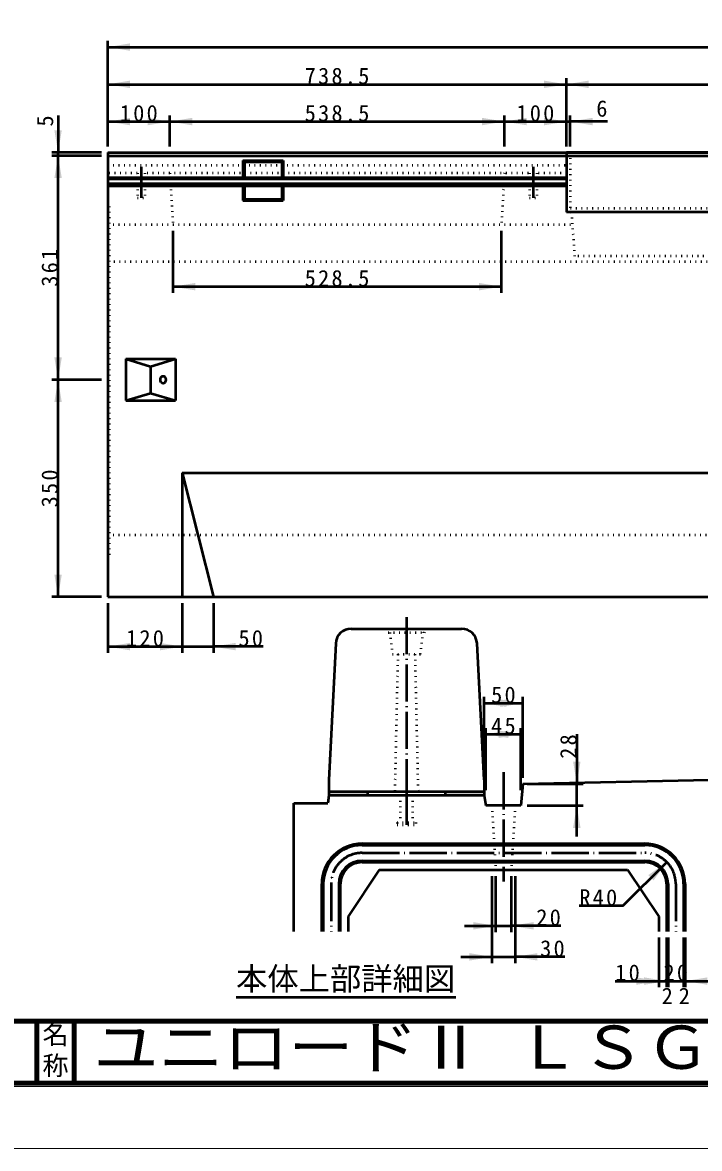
# Model space of a CAD drawing. Units: millimetres, scale not verified. Extents: x -2102 to 2102, y -1485 to 1485.
# Drawn here: x -306 to 784, y -1485 to 329 of the extents above; entities that cross this region are included whole.
import ezdxf
from ezdxf.enums import TextEntityAlignment as Align

# ---------------------------------------------------------------- set-up
doc = ezdxf.new("R2010")
doc.units = ezdxf.units.MM
doc.header["$LTSCALE"] = 5
doc.linetypes.add('DOTTED', pattern=[1.75, 0.25, -1.5])
doc.linetypes.add('LONG_DASHED_DOTTED', pattern=[15.25, 12, -1.5, 0.25, -1.5])
doc.layers.add('0-0_V-nasSTD', color=7, linetype='Continuous', lineweight=35)
doc.layers.add('0-1_0', color=7, linetype='Continuous', lineweight=50)
doc.styles.add('ＭＳ ゴシック', font='')
doc.styles.get('ＭＳ ゴシック').set_extended_font_data('MS Gothic')

msp = doc.modelspace()

# ---------------------------------------------------------------- linework, layer by layer
at = {"layer": '0-0_V-nasSTD', "lineweight": 50}
for p, q in [((-168.332, 119.655), (-168.332, -596.345)), ((-168.332, 119.655), (1831.668, 119.655)), ((-168.332, 114.655), (570.168, 114.655)), ((570.168, 119.655), (570.168, 23.655)), ((1093.168, 119.655), (570.168, 119.655)), ((570.168, 114.655), (831.668, 114.655)), ((49.368, 106.955), (113.968, 106.955)), ((49.368, 106.955), (51.668, 104.655)), ((49.368, 106.955), (49.368, 79.67)), ((51.668, 104.655), (111.668, 104.655)), ((51.668, 104.655), (51.668, 79.67)), ((111.668, 104.655), (113.968, 106.955)), ((111.668, 104.655), (111.668, 79.67)), ((113.968, 106.955), (113.968, 79.67)), ((-168.332, 79.67), (570.168, 79.67)), ((-168.332, 77.655), (570.168, 77.655)), ((-168.332, 69.655), (570.168, 69.655)), ((-168.332, 66.296), (570.168, 66.296)), ((49.368, 66.296), (49.368, 42.355)), ((51.668, 66.296), (51.668, 44.655)), ((111.668, 66.296), (111.668, 44.655)), ((113.968, 66.296), (113.968, 42.355)), ((49.368, 42.355), (51.668, 44.655)), ((49.368, 42.355), (113.968, 42.355)), ((51.668, 44.655), (111.668, 44.655)), ((111.668, 44.655), (113.968, 42.355)), ((-139.332, -212.845), (-139.332, -279.845)), ((-139.332, -212.845), (-59.332, -212.845)), ((-59.332, -212.845), (-59.332, -279.845)), ((-99.332, -224.845), (-99.332, -267.845)), ((-139.332, -279.845), (-59.332, -279.845)), ((-48.332, -396.345), (-48.332, -596.345)), ((-48.332, -396.345), (831.668, -396.345)), ((-48.332, -396.345), (1.668, -596.345)), ((-168.332, -596.345), (1831.668, -596.345)), ((223.673, -647.509), (401.172, -647.509)), ((198.706, -671.228), (187.423, -891.259)), ((437.423, -891.259), (426.139, -671.228)), ((187.423, -891.259), (187.423, -910.009)), ((437.423, -891.259), (437.423, -910.009)), ((499.923, -897.509), (496.798, -932.509)), ((187.423, -916.259), (186.173, -928.759)), ((187.423, -910.009), (187.423, -916.259)), ((187.423, -910.009), (437.423, -910.009)), ((249.923, -910.009), (249.923, -916.259)), ((374.923, -910.009), (374.923, -916.259)), ((437.423, -910.009), (437.423, -916.259)), ((437.423, -916.259), (440.548, -932.509)), ((131.173, -1135.259), (131.173, -928.759)), ((131.173, -928.759), (186.173, -928.759)), ((496.798, -932.509), (440.548, -932.509)), ((178.673, -1058.759), (178.673, -1135.259)), ((203.673, -1058.759), (203.673, -1135.259)), ((733.673, -1058.759), (733.673, -1135.259)), ((758.673, -1058.759), (758.673, -1135.259))]:
    msp.add_line(p, q, dxfattribs=at)
at = {"layer": '0-0_V-nasSTD', "linetype": 'DOTTED', "lineweight": 50}
for p, q in [((-168.332, 114.655), (570.168, 114.655)), ((576.168, 119.655), (576.168, 23.655)), ((-168.332, 99.655), (570.168, 99.655)), ((570.168, 86.655), (-168.332, 86.655)), ((-120.632, 86.655), (-120.632, 46.655)), ((-108.632, 86.655), (-108.632, 46.655)), ((-68.332, 86.655), (-63.332, 3.655)), ((470.168, 86.655), (465.168, 3.655)), ((510.468, 86.655), (510.468, 46.655)), ((522.468, 86.655), (522.468, 46.655)), ((-168.332, 37.655), (-165.332, 35.655)), ((-120.632, 46.655), (-108.632, 46.655)), ((510.468, 46.655), (522.468, 46.655)), ((-165.332, -528.345), (-165.332, 35.655)), ((831.668, 29.655), (576.168, 29.655)), ((577.917, 23.655), (583.355, -47.065)), ((-168.332, 13.655), (-165.332, 15.655)), ((-168.332, 3.655), (579.455, 3.655)), ((1079.98, -47.065), (583.355, -47.065)), ((831.668, -56.345), (-168.332, -56.345)), ((-168.332, -496.345), (831.668, -496.345)), ((-168.332, -506.345), (-165.332, -508.345)), ((-168.332, -530.345), (-165.332, -528.345)), ((279.923, -647.509), (283.048, -653.759)), ((341.798, -653.759), (344.923, -647.509)), ((283.048, -653.759), (341.798, -653.759)), ((285.548, -653.759), (289.923, -688.759)), ((334.923, -688.759), (339.298, -653.759)), ((289.923, -688.759), (334.923, -688.759)), ((298.673, -688.759), (293.673, -910.009)), ((326.173, -688.759), (331.173, -910.009))]:
    msp.add_line(p, q, dxfattribs=at)
at = {"layer": '0-0_V-nasSTD', "linetype": 'LONG_DASHED_DOTTED', "lineweight": 50}
for p, q in [((-114.632, 96.655), (-114.632, 46.655)), ((516.468, 96.655), (516.468, 46.655)), ((312.423, -628.759), (312.423, -928.759)), ((191.173, -1058.759), (191.173, -1135.259)), ((746.173, -1058.759), (746.173, -1135.259))]:
    msp.add_line(p, q, dxfattribs=at)
at = {"layer": '0-0_V-nasSTD', "lineweight": 100}
for p, q in [((-282.5, -1280), (-282.5, -1380)), ((-222.5, -1280), (-222.5, -1380)), ((-1997.5, -1380), (1997.5, -1380)), ((-1997.5, -1380), (1997.5, -1380))]:
    msp.add_line(p, q, dxfattribs=at)
at = {"layer": '0-0_V-nasSTD', "lineweight": 18}
for points in [[(-2102.5, -1485), (-2102.5, 1485), (2102.5, 1485), (2102.5, -1485)], [(-2002.5, -1385), (-2002.5, 1385), (2002.5, 1385), (2002.5, -1385)]]:
    msp.add_lwpolyline(points, close=True, dxfattribs=at)
at = {"layer": '0-0_V-nasSTD', "lineweight": 50}
for points in [[(1093.168, 119.655), (1093.168, 23.655), (570.168, 23.655)], [(-139.332, -212.845), (-99.332, -224.845), (-59.332, -212.845)], [(-139.332, -279.845), (-99.332, -267.845), (-59.332, -279.845)]]:
    msp.add_lwpolyline(points, dxfattribs=at)
for centre, radius, start, end in [((223.673, -672.509), 25, 90, 177.06433), ((401.172, -672.509), 25, 2.93567, 90), ((241.173, -1058.759), 62.5, 90, 180), ((696.173, -1058.759), 62.5, 0, 90), ((241.173, -1058.759), 37.5, 90, 180), ((696.173, -1058.759), 37.5, 0, 90)]:
    msp.add_arc(centre, radius, start, end, dxfattribs=at)
at = {"layer": '0-0_V-nasSTD', "linetype": 'LONG_DASHED_DOTTED', "lineweight": 50}
for centre, start, end in [((241.173, -1058.759), 90, 180), ((696.173, -1058.759), 0, 90)]:
    msp.add_arc(centre, 50, start, end, dxfattribs=at)
at = {"layer": '0-0_V-nasSTD', "lineweight": 50}
msp.add_ellipse((-79.332, -246.345), major_axis=(0, 6), ratio=0.707107, dxfattribs=at)
at = {"layer": '0-0_V-nasSTD'}
for points in [[(-168.332, 289.655), (-132.332, 283.655), (-132.332, 295.655)], [(-168.332, 229.655), (-132.332, 223.655), (-132.332, 235.655)], [(534.168, 223.655), (534.168, 235.655), (570.168, 229.655)], [(570.168, 229.655), (606.168, 223.655), (606.168, 235.655)], [(-168.332, 169.655), (-132.332, 163.655), (-132.332, 175.655)], [(-104.332, 163.655), (-104.332, 175.655), (-68.332, 169.655)], [(-68.332, 169.655), (-32.332, 163.655), (-32.332, 175.655)], [(434.168, 163.655), (434.168, 175.655), (470.168, 169.655)], [(470.168, 169.655), (506.168, 163.655), (506.168, 175.655)], [(534.168, 163.655), (534.168, 175.655), (570.168, 169.655)], [(576.168, 169.655), (612.168, 163.655), (612.168, 175.655)], [(-254.332, 155.655), (-248.332, 119.655), (-242.332, 155.655)], [(-254.332, 78.655), (-248.332, 114.655), (-242.332, 78.655)], [(-63.332, -96.345), (-27.332, -102.345), (-27.332, -90.345)], [(429.168, -102.345), (429.168, -90.345), (465.168, -96.345)], [(-254.332, -210.345), (-248.332, -246.345), (-242.332, -210.345)], [(-254.332, -282.345), (-248.332, -246.345), (-242.332, -282.345)], [(-254.332, -560.345), (-248.332, -596.345), (-242.332, -560.345)], [(-168.332, -676.345), (-132.332, -682.345), (-132.332, -670.345)], [(-84.332, -682.345), (-84.332, -670.345), (-48.332, -676.345)], [(1.668, -676.345), (37.668, -682.345), (37.668, -670.345)], [(437.423, -767.509), (473.423, -773.509), (473.423, -761.509)], [(463.923, -773.509), (463.923, -761.509), (499.923, -767.509)], [(440.548, -817.509), (476.548, -823.509), (476.548, -811.509)], [(460.798, -823.509), (460.798, -811.509), (496.798, -817.509)], [(580.798, -861.509), (586.798, -897.509), (592.798, -861.509)], [(187.423, -916.259), (187.423, -910.009), (249.923, -910.009)], [(187.423, -916.259), (249.923, -916.259), (249.923, -910.009)], [(374.923, -916.259), (374.923, -910.009), (437.423, -910.009)], [(374.923, -916.259), (437.423, -916.259), (437.423, -910.009)], [(580.798, -968.509), (586.798, -932.509), (592.798, -968.509)], [(701.83, -1044.617), (710.315, -1053.102), (731.528, -1023.403)], [(420.173, -1132.259), (420.173, -1120.259), (456.173, -1126.259)], [(481.173, -1126.259), (517.173, -1132.259), (517.173, -1120.259)], [(413.923, -1182.259), (413.923, -1170.259), (449.923, -1176.259)], [(487.423, -1176.259), (523.423, -1182.259), (523.423, -1170.259)], [(682.673, -1221.259), (682.673, -1209.259), (718.673, -1215.259)], [(695.173, -1221.259), (695.173, -1209.259), (731.173, -1215.259)], [(761.173, -1215.259), (797.173, -1221.259), (797.173, -1209.259)]]:
    msp.add_solid(points, dxfattribs=at)
at = {"layer": '0-1_0'}
for p, q in [((-168.332, 129.655), (-168.332, 299.655)), ((-168.332, 289.655), (1831.668, 289.655)), ((570.168, 129.655), (570.168, 239.655)), ((-168.332, 229.655), (570.168, 229.655)), ((570.168, 229.655), (1093.168, 229.655)), ((-248.332, 179.655), (-248.332, 119.655)), ((-168.332, 169.655), (-68.332, 169.655)), ((-68.332, 129.655), (-68.332, 179.655)), ((-68.332, 169.655), (470.168, 169.655)), ((470.168, 129.655), (470.168, 179.655)), ((470.168, 169.655), (570.168, 169.655)), ((570.168, 169.655), (576.168, 169.655)), ((576.168, 129.655), (576.168, 179.655)), ((636.168, 169.655), (576.168, 169.655)), ((-178.332, 119.655), (-258.332, 119.655)), ((-178.332, 114.655), (-258.332, 114.655)), ((-248.332, 114.655), (-248.332, 119.655)), ((-63.332, -6.345), (-63.332, -106.345)), ((465.168, -6.345), (465.168, -106.345)), ((-63.332, -96.345), (465.168, -96.345)), ((-178.332, -246.345), (-258.332, -246.345)), ((-178.332, -596.345), (-258.332, -596.345)), ((-168.332, -606.345), (-168.332, -686.345)), ((-48.332, -606.345), (-48.332, -686.345)), ((1.668, -606.345), (1.668, -686.345)), ((81.668, -676.345), (1.668, -676.345)), ((437.423, -887.509), (437.423, -757.509)), ((499.923, -887.509), (499.923, -757.509)), ((437.423, -767.509), (499.923, -767.509)), ((440.548, -907.509), (440.548, -807.509)), ((496.798, -907.509), (496.798, -807.509)), ((440.548, -817.509), (496.798, -817.509)), ((586.798, -817.509), (586.798, -897.509)), ((506.798, -897.509), (596.798, -897.509)), ((586.798, -932.509), (586.798, -897.509)), ((437.423, -916.259), (187.423, -916.259)), ((506.798, -932.509), (596.798, -932.509)), ((586.798, -982.509), (586.798, -932.509)), ((241.173, -993.759), (696.173, -993.759)), ((241.173, -996.259), (696.173, -996.259)), ((241.173, -1021.259), (696.173, -1021.259)), ((241.173, -1023.759), (696.173, -1023.759)), ((660.817, -1094.114), (731.528, -1023.403)), ((268.673, -1036.259), (218.673, -1111.259)), ((268.673, -1036.259), (668.673, -1036.259)), ((449.923, -1046.259), (449.923, -1186.259)), ((456.173, -1046.259), (456.173, -1136.259)), ((481.173, -1046.259), (481.173, -1136.259)), ((487.423, -1046.259), (487.423, -1186.259)), ((668.673, -1036.259), (718.673, -1111.259)), ((176.173, -1098.759), (176.173, -1058.759)), ((206.173, -1098.759), (206.173, -1058.759)), ((731.173, -1058.759), (731.173, -1098.759)), ((761.173, -1058.759), (761.173, -1098.759)), ((176.173, -1135.259), (176.173, -1098.759)), ((206.173, -1135.259), (206.173, -1098.759)), ((660.817, -1094.114), (590.817, -1094.114)), ((731.173, -1098.759), (731.173, -1135.259)), ((761.173, -1098.759), (761.173, -1135.259)), ((218.673, -1111.259), (218.673, -1135.259)), ((718.673, -1111.259), (718.673, -1135.259)), ((406.173, -1126.259), (456.173, -1126.259)), ((456.173, -1126.259), (481.173, -1126.259)), ((561.173, -1126.259), (481.173, -1126.259)), ((718.673, -1145.259), (718.673, -1225.259)), ((731.173, -1145.259), (731.173, -1225.259)), ((733.673, -1145.259), (733.673, -1225.259)), ((758.673, -1145.259), (758.673, -1225.259)), ((761.173, -1145.259), (761.173, -1225.259)), ((399.923, -1176.259), (449.923, -1176.259)), ((449.923, -1176.259), (487.423, -1176.259)), ((567.423, -1176.259), (487.423, -1176.259)), ((648.673, -1215.259), (718.673, -1215.259)), ((718.673, -1215.259), (731.173, -1215.259)), ((768.985, -1215.259), (776.798, -1215.259)), ((38.187, -1241.044), (392.196, -1241.044))]:
    msp.add_line(p, q, dxfattribs=at)
at = {"layer": '0-1_0', "linetype": 'LONG_DASHED_DOTTED'}
for p, q in [((468.673, -878.759), (468.673, -1055.009)), ((312.423, -907.509), (312.423, -963.759)), ((241.173, -1008.759), (696.173, -1008.759))]:
    msp.add_line(p, q, dxfattribs=at)
at = {"layer": '0-1_0', "linetype": 'DOTTED'}
for p, q in [((302.423, -916.259), (302.423, -960.009)), ((322.423, -916.259), (322.423, -960.009)), ((449.923, -932.509), (456.173, -1036.259)), ((487.423, -932.509), (481.173, -1036.259)), ((297.423, -960.009), (327.423, -960.009)), ((297.423, -960.009), (297.423, -963.759)), ((327.423, -960.009), (327.423, -963.759)), ((297.423, -963.759), (327.423, -963.759))]:
    msp.add_line(p, q, dxfattribs=at)
at = {"layer": '0-1_0', "lineweight": 100}
msp.add_line((-1997.5, -1280), (1997.5, -1280), dxfattribs=at)
msp.add_line((-1997.5, -1280), (1997.5, -1280), dxfattribs=at)
at = {"layer": '0-1_0'}
for points in [[(-248.332, -596.345), (-248.332, -246.345), (-248.332, 114.655)], [(-168.332, -676.345), (-48.332, -676.345), (1.668, -676.345)], [(499.923, -897.509), (799.923, -891.259), (806.173, -897.509)], [(731.173, -1215.259), (733.673, -1215.259), (758.673, -1215.259), (761.173, -1215.259), (806.173, -1215.259)]]:
    msp.add_lwpolyline(points, dxfattribs=at)
for centre, radius, start, end in [((241.173, -1058.759), 65, 90, 180), ((696.173, -1058.759), 65, 0, 90), ((241.173, -1058.759), 35, 90, 180), ((696.173, -1058.759), 35, 0, 90)]:
    msp.add_arc(centre, radius, start, end, dxfattribs=at)

# ---------------------------------------------------------------- texts
at = {"layer": '0-0_V-nasSTD', "style": 'ＭＳ ゴシック'}
for s, height, p in [('6', 26.39, (618.168, 169.655)), ('本体上部詳細図', 36.95, (38.187, -1241.044)), ('2', 26.39, (723.423, -1260.259)), ('2', 26.39, (750.923, -1260.259)), ('名', 30.79, (-273.518, -1326.001)), ('称', 30.79, (-273.524, -1375.99))]:
    msp.add_text(s, height=height, dxfattribs=at).set_placement(p, align=Align.BOTTOM_LEFT)
msp.add_text('5', height=26.39, rotation=90, dxfattribs=at).set_placement((-248.332, 161.655), align=Align.BOTTOM_LEFT)
at = {"layer": '0-0_V-nasSTD', "style": 'ＭＳ ゴシック', "width": 1.1}
msp.add_text('ユニロードⅡ ＬＳＧ集水', height=69.65, dxfattribs=at).set_placement((-191, -1377.53), align=Align.BOTTOM_LEFT)
at = {"layer": '0-0_V-nasSTD', "char_height": 26.39, "attachment_point": 7, "style": 'ＭＳ ゴシック'}
for s, insert in [('\\T1.2;738.5', (148.718, 229.655)), ('\\T1.2;100', (-148.932, 169.655)), ('\\T1.2;538.5', (148.718, 169.655)), ('\\T1.2;100', (489.568, 169.655)), ('\\T1.2;528.5', (148.718, -96.345)), ('\\T1.2;120', (-138.932, -676.345)), ('\\T1.2;50', (42.068, -676.349)), ('\\T1.2;50', (448.873, -767.509)), ('\\T1.2;45', (448.873, -817.509)), ('\\T1.2;R40', (590.817, -1094.114)), ('\\T1.2;20', (521.573, -1126.259)), ('\\T1.2;30', (527.823, -1176.259)), ('\\T1.2;10', (648.673, -1215.259)), ('\\T1.2;20', (726.373, -1215.259))]:
    msp.add_mtext(s, dxfattribs=dict(at, insert=insert))
at = {"layer": '0-0_V-nasSTD', "char_height": 26.39, "attachment_point": 7, "rotation": 90, "style": 'ＭＳ ゴシック'}
for s, insert in [('\\T1.2;361', (-248.332, -96.445)), ('\\T1.2;350', (-248.332, -451.945)), ('\\T1.2;28', (586.798, -857.109))]:
    msp.add_mtext(s, dxfattribs=dict(at, insert=insert))

doc.saveas('drawing.dxf')
